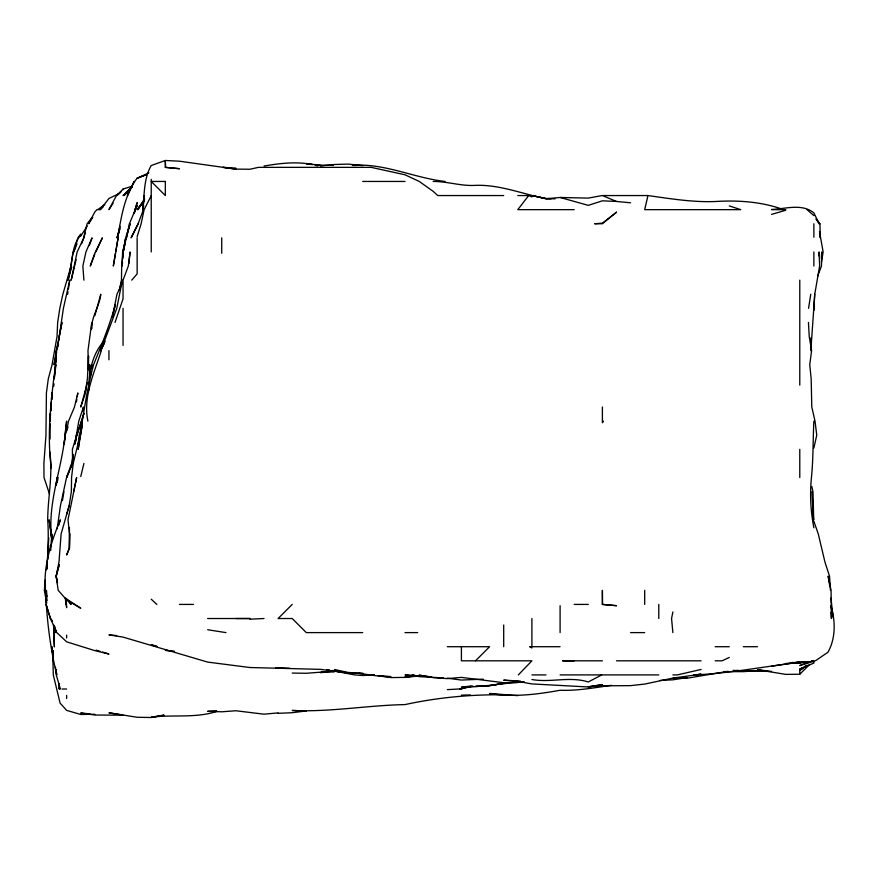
<?xml version="1.0" encoding="UTF-8"?>
<svg xmlns="http://www.w3.org/2000/svg" width="878" height="878" viewBox="0 0 878 878"><rect width="100%" height="100%" fill="white"/><g stroke="black" fill="none" stroke-linecap="round" stroke-linejoin="round"><path stroke-width="1.32" d="M69.417 527.513L69.439 548.026L66.64 554.984L69.417 548.026L69.56 533.923L67.99 519.82L76.638 477.533L73.664 491.625M91.696 328.855C91.246 316.728 99.598 306.29 100.783 294.24L94.835 315.707M48.729 545.457L48.169 554.435M59.287 683.885L59.166 689.01L59.331 685.169M102.528 652.069L108.938 654.033L94.835 650.631L66.64 641.829L56.807 632.61L50.441 618.518L46.051 604.415L46.413 590.323L47.028 596.722M69.417 548.026L69.801 533.923M64.917 439.077L65.049 435.236L68.023 426.927M47.664 559.56L48.74 537.764M46.38 603.131L46.677 595.449M818.68 255.794L819.108 251.953L819.613 266.045L814.762 294.24L810.844 350.64M55.226 372.426L56.444 350.64L61.976 322.445L59.243 336.537L63.403 308.343L69.768 280.148L68.396 289.114M91.477 328.855L91.762 322.445L87.976 350.64L88.557 369.868L88.535 355.766L87.416 378.835L85.188 392.938L86.351 387.813M55.918 362.175L56.444 350.64L59.199 337.821L58.782 340.39M50.057 439.077L50.079 423.701M51.33 403.189L50.737 410.882L51.363 401.904M810.822 344.231L811.173 337.821L810.888 340.39M814.696 294.24L813.873 310.527M91.542 368.584L91.762 364.743L91.213 368.584M64.489 440.361L64.248 444.202L66.64 421.133L64.654 437.793M122.503 262.292L122.229 266.045L122.558 251.953L126.081 239.057M122.766 258.527L123.337 252.886M821.325 258.351L821.775 251.953L821.468 266.045L817.637 276.296M50.046 421.133L50.507 414.723M45.272 580.062L44.35 590.323L46.688 603.131M56.335 485.216L57.059 477.533L56.148 485.216M50.694 410.882L51.319 404.473M89.117 385.244L88.623 390.37C88.777 373.359 91.696 355.184 103.286 341.959M51.835 399.347L52.219 395.495M128.879 263.488L130.087 251.953L128.331 266.045L123.041 280.148L123.041 298.849L115.018 322.445M55.797 364.743L54.249 378.835L55.555 364.743C51.122 399.084 46.677 433.962 51.341 468.556M143.542 203.246L142.796 209.655C144.508 194.905 143.553 178.651 151.236 165.525L165.327 160.476L179.43 161.19L235.831 169.114L249.923 169.256L258.428 167.358L371.207 167.358L405.01 174.788L419.256 181.45L433.205 191.36L437.771 195.553L503.698 195.553M143.838 200.678L144.431 195.553L142.675 209.655L143.729 205.803M73.379 457.021L72.622 463.43L72.38 449.327L76.748 435.236L75.629 441.645M78.175 444.202L79.25 435.236L82.126 424.776M72.984 459.589L73.302 457.021M82.082 426.159L78.175 449.327C82.258 420.902 86.231 392.499 93.54 364.743C101.65 344.955 109.673 325.134 115.424 304.501L112.362 317.32L116.961 294.24L122.481 282.892M82.203 421.133L80.326 435.236M73.181 251.953L68.374 280.148M65.235 598.006L66.64 607.686L66.333 602.187M66.004 604.415L66.322 602.187M90.291 374.994L90.851 371.142M67.606 294.24L68.001 291.683M67.771 599.817L80.743 608.235L66.64 599.894L58.189 590.323L56.137 576.22L58.991 562.118L61.109 533.923L69.153 505.728L71.359 491.625L71.557 477.533L73.225 463.43L80.743 432.689M808.55 308.343L810.767 294.24M76.441 401.904L76.847 399.347M77.253 396.779L77.857 392.938L74.476 407.03L68.539 421.133L66.64 430.396M56.335 350.64L54.052 364.743L56.664 351.924M123.688 250.669L125.773 237.85L123.041 252.458L121.68 266.045L121.46 280.148L119.254 290.399M821.435 262.204L823.136 251.953L819.492 231.441M57.18 528.797L60.428 505.728L66.541 477.533L71.425 465.955M62.448 500.603L63.94 491.625M115.501 253.226L113.328 266.045L118.113 237.85L115.709 251.953M53.635 386.364L54.074 383.851M65.049 435.236C61.636 470.114 47.105 503.412 51.758 539.048M57.158 349.356L58.321 342.947M78.943 441.645L82.082 426.214M122.382 280.148L116.785 308.343L100.871 350.64M69.329 275.023L71.041 266.045L62.865 294.24L59.814 308.343L57.663 322.445L57.026 336.537L52.065 364.743L48.301 378.835L46.413 392.938L45.952 435.236L43.9 463.43L44.01 477.533L49.552 494.193M73.291 454.453L71.568 463.43L66.64 477.533L69.077 471.651M57.125 482.659L58.124 477.533M672.888 611.966L671.56 618.518L672.888 632.61M119.847 227.6L117.674 237.85C121.197 217.415 124.369 195.07 137.133 178.124L146.11 174.722M82.653 410.882L83.465 407.03L78.79 421.133L74.849 444.202L76.869 432.667M134.806 210.929L134.235 213.497L134.784 210.929M813.873 447.999L816.749 435.236L815.025 421.133L811.788 407.03L811.173 378.835L809.746 364.743L811.601 350.64L809.231 336.537L808.451 322.445M780.465 208.569C759.47 201.512 737.158 200.162 715.186 201.523C692.698 202.412 670.155 198.669 647.953 195.553L644.693 209.655L740.802 209.655L729.278 205.913M125.192 242.976L123.041 251.953L125.664 237.85L130.142 223.747L126.421 237.85L129.384 223.747L137.133 205.54L135.069 209.655L137.133 202.785L135.069 209.655M80.743 476.534L83.937 463.43M87.46 382.687L80.743 407.03L85.506 392.938M119.397 290.399L121.658 281.432M120.001 226.315L116.983 237.85L119.968 228.873M58.881 524.956L60.341 519.82C49.925 544.909 40.871 573.367 47.017 600.574M84.025 413.439L76.836 435.236L83.937 413.439M66.64 514.376L69.153 505.728M76.123 259.636L71.195 280.148L77.154 251.953L83.816 237.85L81.621 243.689M56.829 349.356L58.365 344.231M137.133 236.731L141.138 223.747L144.113 209.655L151.236 195.662M69.614 273.738L67.496 280.148C73.598 265.672 69.867 247.431 80.743 235.15M70.459 271.17L71.722 267.329M89.347 245.544L92.036 237.85L85.923 251.953L82.861 266.045L83.904 280.148M101.31 350.64C94.078 373.359 82.839 396.801 87.899 421.133M85.495 232.725L83.619 237.85L87.098 223.747L92.256 217.404M138.164 223.747L131.096 237.85L138.153 223.747L143.399 209.655M94.835 254.049L90.28 266.045L94.835 253.094L102.375 237.85L95.834 251.953M77.012 243.722L73.807 251.953L77.901 237.85L80.743 234.02M70.053 469.302L72.49 463.43M105.151 341.235L100.641 350.64L104.109 343.594M144.519 198.801L137.78 209.655L141.61 204.234M113.119 203.147L108.938 209.655L116.456 195.553L121.153 191.415M80.743 236.116L87.306 225.997M92.761 217.404L88.612 223.747L94.835 211.96L96.964 209.655M603.46 421.133L602.396 422.746L602.396 407.03M143.136 202.061L144.661 199.888M144.464 199.888L137.133 209.655L143.772 201.6M531.903 196.891L528.655 195.553L517.8 209.655L574.201 209.655M104.844 204.574L97.688 209.655L100.202 209.655L108.938 198.483L119.638 193.303M131.722 280.148L137.133 273.903L137.133 237.85M131.898 187.091L124.039 195.553L132.457 186.619M132.007 186.257L123.041 189.066L116.895 195.553L121.285 191.415M518.327 674.908L531.903 660.816L461.411 660.816L461.411 646.713M292.22 604.415L278.117 618.518L292.22 618.518L306.323 632.61L362.713 632.61M475.503 660.816L489.606 646.713L447.308 646.713M733.13 670.32L743.381 671.187L771.575 671.396L757.484 669.727L785.678 674.381L799.781 674.249L809.417 664.657M132.435 186.29L123.041 195.553L127.376 192.194M100.202 209.655L103.11 206.988M805.817 665.656L799.781 670.507L807.365 665.283M815.399 660.816L827.976 652.222C835.845 638.141 835.516 620.812 830.895 605.699M799.781 674.249L799.781 669.124L802.13 667.741M601.715 674.908L588.293 681.965C569.57 676.06 550.649 682.919 531.903 679.517M729.278 657.446L722.1 660.816L715.186 660.816M148.887 172.834L137.133 178.311L146.538 174.623M799.781 669.124L813.873 663.044L813.873 660.816L811.316 661.145M807.332 662.407L799.781 665.601L813.873 661.31L799.781 662.616L807.464 661.639M771.575 214.386L785.678 210.27L785.678 209.655L771.575 209.655M461.411 688.626L471.662 686.08M447.308 689.647L461.411 688.835L472.946 686.069M216.603 711.487C195.201 718.413 172.933 714.429 151.236 717.205L164.054 715.12L151.236 717.524L137.133 717.26L108.938 712.793L121.757 714.944M701.083 669.442L677.432 674.908L672.888 674.908M806.169 661.595C768.755 665.524 731.604 673.437 693.85 674.908L701.083 674.172L672.888 678.09L644.693 684.083L630.591 685.641L602.396 685.806L588.293 686.783L602.396 684.631L588.293 686.969L531.903 683.929L517.8 681.427L503.698 680.165L520.369 681.054M771.575 666.237L799.781 661.946L785.678 663.548M602.143 195.553L588.293 198.11L560.098 197.473L545.995 198.724L531.903 195.553L545.995 198.461L554.973 198.867M728.005 671.33L686.991 678.233L672.888 678.332M264.026 166.019C280.06 163.33 296.632 161.223 312.733 164.647M808.748 661.573L799.781 662.901L790.804 663.055M811.316 661.189L813.873 660.816M611.362 685.334C594.362 687.693 577.362 690.964 560.098 690.251C536.82 694.487 513.158 697.417 489.606 693.488L517.8 695.639M470.378 686.091L461.411 687.211C482.505 687.123 503.226 683.216 524.21 681.723M320.415 165.986L334.518 164.482L348.621 164.109L362.713 165.657M522.926 681.745L517.8 682.294L522.926 681.811M459.798 689.01L461.411 688.835M771.575 209.458C785.481 208.953 801.91 203.136 813.873 212.904L819.185 223.747L819.92 223.747L820.326 237.85L819.646 234.009M278.117 712.881L264.026 714.187L235.831 710.752L221.728 711.795L207.625 711.334L216.603 710.697M374.324 674.886L362.713 675.5L354.646 674.908L334.518 671.11L306.323 673.283L292.22 673.075M683.139 677.783L686.991 677.575L672.888 679.824L660.069 680.384M249.923 619.199L264.026 618.518M315.29 165.525L320.415 165.294M278.117 713.331L292.22 712.706L306.323 710.939L299.914 710.719M503.698 694.805C470.487 694.421 437.474 697.527 405.01 704.584C367.3 705.33 329.919 712.256 292.22 710.456L297.346 710.631M483.196 679.144L461.411 680.055L447.308 678.2M461.411 695.146L470.378 694.937M602.396 660.816L562.732 660.816L574.201 660.816M94.835 714.275L80.743 714.472L66.64 710.379L60.088 703.113L53.295 674.908L52.954 660.816M123.041 715.153L94.835 715.043L80.743 713.035L89.71 713.825M235.831 618.518L250.175 618.518L207.625 618.518M165.327 167.358L179.43 168.697L165.327 167.358L165.327 161.212L165.635 167.358M362.713 181.45L405.01 181.45M433.205 181.45C447.418 181.395 461.202 186.279 475.503 185.357C494.698 184.643 513.465 190.592 531.903 195.421M517.8 195.553L528.655 195.553M647.953 195.553L602.396 195.553L616.488 201.457L630.591 202.796M179.43 604.415L193.533 604.415M574.201 604.415L588.293 604.415M602.396 604.415L616.488 605.688L602.396 604.415L602.396 590.323L602.517 604.415M405.01 632.61L417.698 632.61M630.591 632.61L644.693 632.61M560.098 646.713L529.664 646.713L531.903 647.986M715.186 646.713L729.278 646.713M743.315 646.713L757.484 646.713M616.488 660.816L701.083 660.816M371.844 674.908L362.713 674.908L374.247 674.875L362.713 674.655L373.907 674.908M531.903 674.908L545.995 674.908M560.098 674.908L658.785 674.908M59.572 689.01L60.395 689.01L56.225 674.908L55.435 667.225M61.976 689.01L66.64 689.01M352.462 165.338C384.553 162.957 413.79 177.927 445.058 181.45M790.804 663.197L799.781 663.296L792.088 662.418M333.234 165.349L320.415 165.163L306.323 163.67L311.449 164.537M513.959 682.404L517.8 682.469L503.698 682.722L461.411 677.377L447.308 678.617L433.205 677.629L419.113 675.16L431.932 677.048M352.462 165.415L356.303 165.503M551.121 198.867L545.995 198.724L532.32 195.553M289.652 668.257L275.56 667.686M353.746 672.778L348.621 672.57L334.518 669.497M358.872 672.987L362.713 673.152M724.152 671.604L743.381 671.648L757.484 670.66L743.381 671.187L736.971 670.287M616.488 201.457L602.396 200.81L588.293 205.364L560.098 197.473M431.932 677.3L419.113 676.631L412.122 674.908L419.113 676.312L405.01 674.941L419.113 676.027L405.01 676.74L419.113 675.884L405.01 677.399L390.908 677.586L378.1 675.676L390.908 676.598C376.629 677.048 362.844 672.899 348.621 672.57L362.713 673.711M235.831 168.093L223.023 167.358L235.831 169.114M433.205 677.366L443.467 677.97M171.737 650.872L165.327 650.357L174.305 651.169M116.631 635.562L108.938 634.893L123.041 637.099L207.625 662.089L249.923 667.521L320.415 669.354L348.621 672.998L331.95 670.43M207.625 629.745L225.986 632.61M326.825 669.541L329.393 669.98M96.119 650.115L99.96 651.289M807.069 209.655L813.873 215.626M151.236 599.202L156.844 604.415M66.64 599.048L71.14 604.415L66.64 598.84M816.145 218.831L819.92 223.747M50.441 618.518L52.537 621.404L50.463 618.518L46.051 604.415M816.156 219.248L819.185 223.747M813.873 521.269L818.263 533.923L824.969 562.118L829.534 576.22L830.434 590.323M65.96 598.609L66.64 600.98L66.059 598.313M811.81 486.5L812.962 491.625L813.719 519.82M813.873 527.766C810.646 511.325 809.768 494.226 811.437 477.533C813.368 458.766 812.907 439.999 813.873 421.133M54.699 626.212L55.918 632.61L55.38 628.769M831.06 606.983L832.432 614.666M829.82 586.471L828.163 576.22L831.071 590.323L831.411 618.518L831.038 612.109M56.06 669.782L56.785 674.908C51.176 651.849 47.895 628.154 46.325 604.415M832.97 617.234L831.005 598.006M53.569 624.927L54.381 646.713L53.569 624.927M49.794 451.896C52.998 474.559 47.895 497.146 47.686 519.82C48.938 536.184 47.774 552.328 46.962 568.527M812.622 505.728L813.588 519.82M50.694 550.583L51.813 533.923L51.956 539.048M812.029 491.625L813.412 519.82M813.873 223.747L813.873 237.236M813.873 251.953L813.873 266.045M799.781 280.148L799.781 385.124M799.781 449.327L799.781 477.533M658.785 604.415L658.785 618.518M644.693 590.323L644.693 604.415M560.098 605.71L560.098 632.61M531.903 618.518L531.903 646.713M503.698 625.048L503.698 646.713M221.728 237.85L221.728 253.259M151.236 179.332L151.236 251.953M123.041 189.066L123.041 189.758M123.041 308.343L123.041 345.372M108.938 350.64L108.938 359.793M66.64 635.134L66.64 637.988M66.64 695.42L66.64 698.482M52.921 650.554L52.779 660.816L52.932 650.554M51.89 392.938L51.539 399.347L51.89 392.938M50.452 413.439L49.706 421.133L50.485 413.439M47.028 565.97L46.49 569.811L47.039 565.97M59.221 564.686L56.159 576.22L57.487 582.63L56.159 576.22L59.221 564.686M134.125 181.45L127.409 195.553L134.191 181.45M616.488 212.235L602.396 223.747L594.658 223.747L602.396 223.144L616.488 212.235M503.698 683.293L489.606 685.685L475.503 686.387L489.606 685.685L503.698 683.293M328.109 671.319L320.415 672.581L334.518 671.659L328.109 671.22M165.327 181.45L151.236 181.45L165.327 195.553L165.327 181.45M339.643 671.549L334.518 671.165L339.643 671.516M317.858 165.613L315.29 165.174L317.858 165.58M156.778 646.395L151.236 644.77L156.778 646.384M51.22 533.923L49.135 519.82L51.802 539.191L51.22 533.923M52.537 652.541L51.802 646.713L52.537 652.541M90.686 374.994L89.732 364.743L90.61 374.994"/></g></svg>
